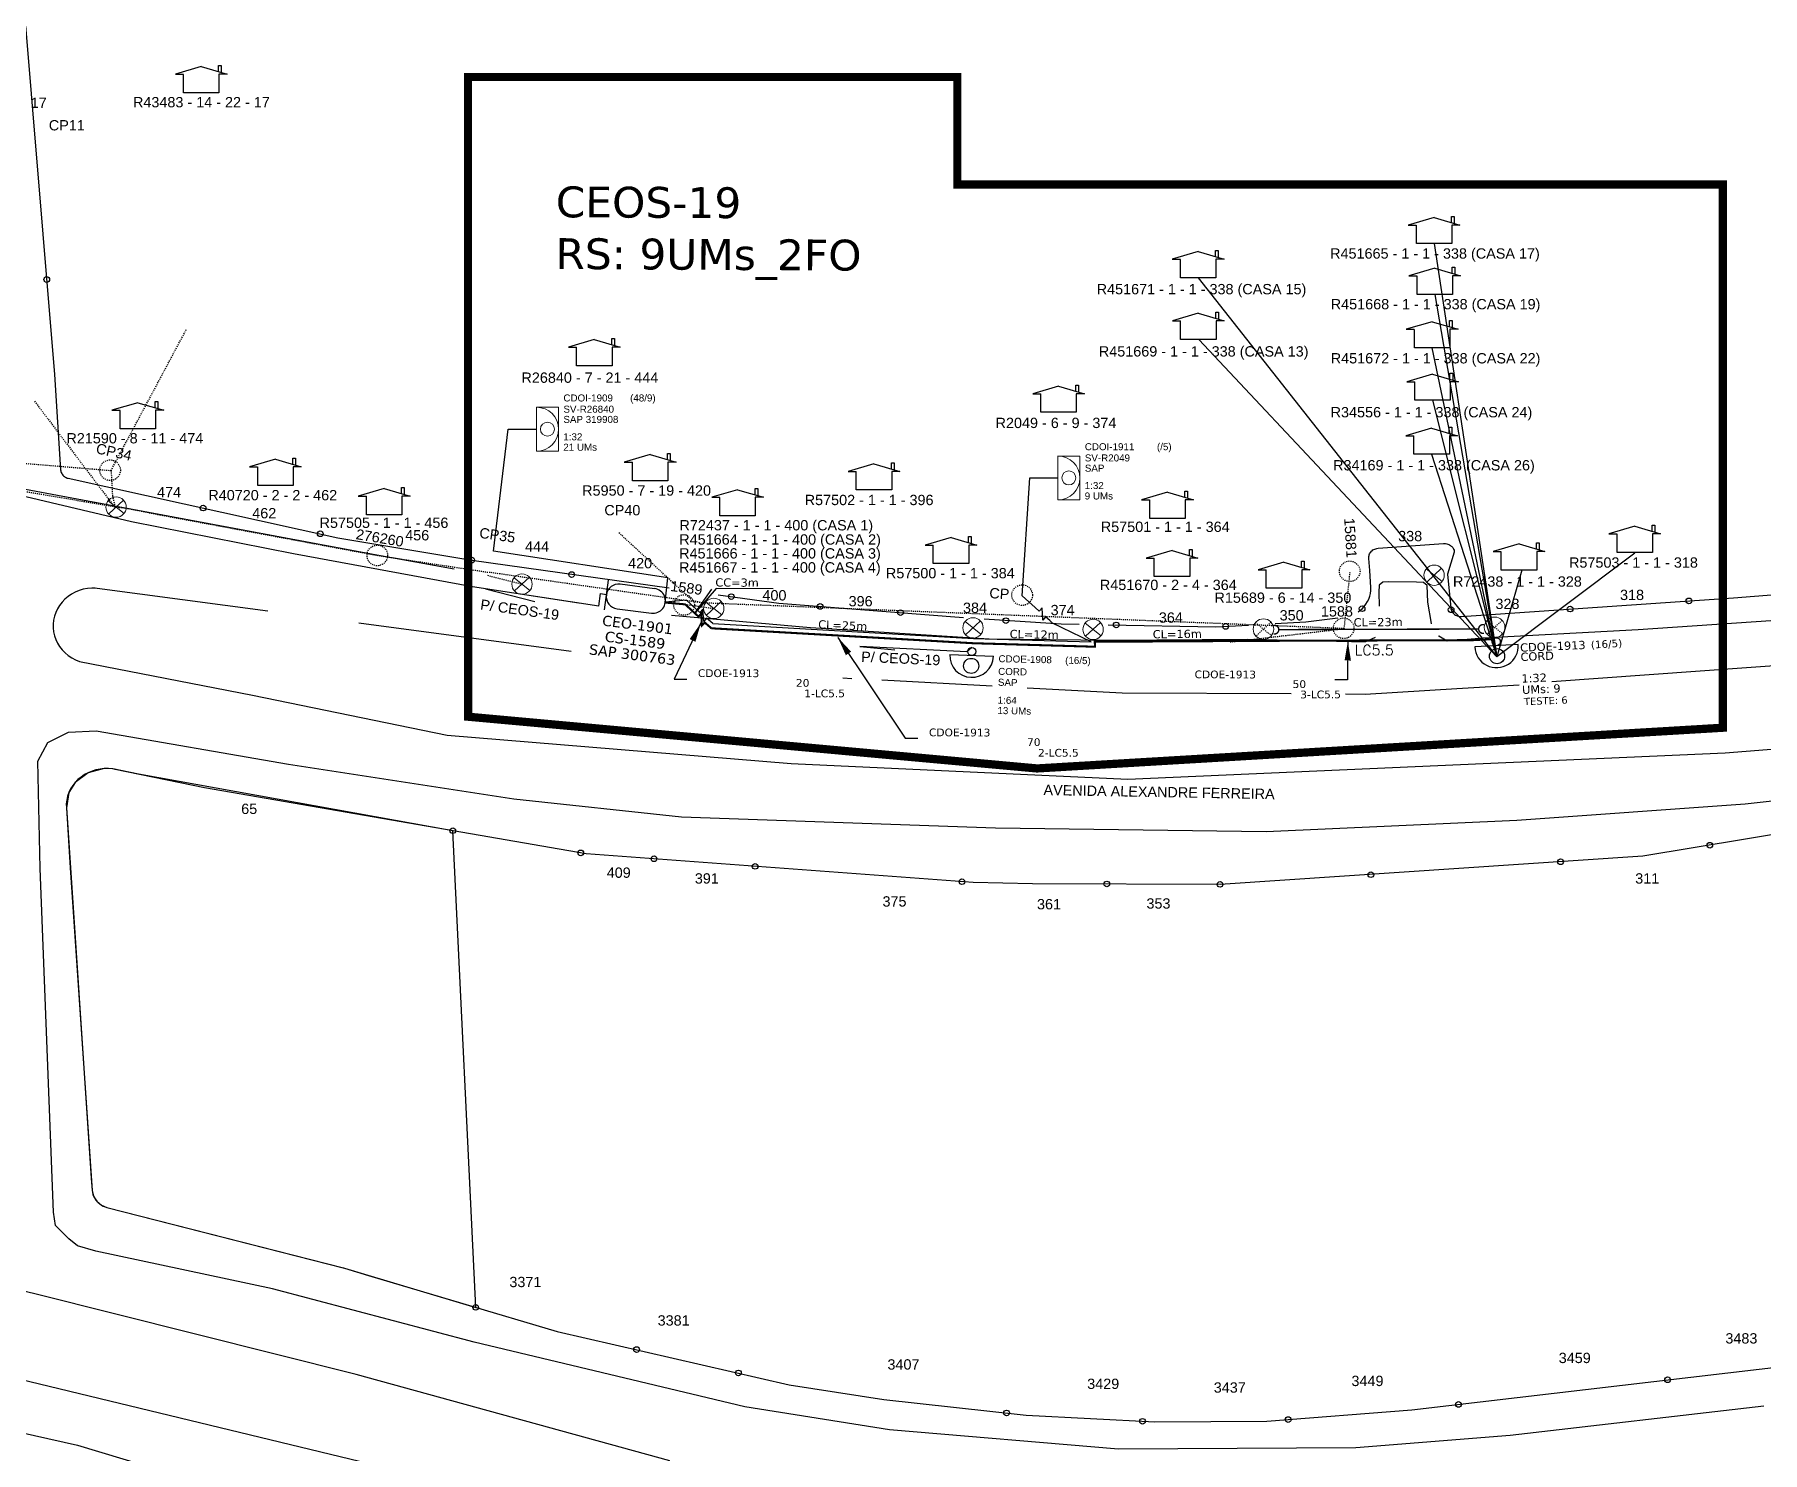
# Model space of a CAD drawing. Header units: metres. Extents: x -1339 to -841, y 9870 to 10292.
# Drawn here: x -1119.5 to -951.8, y 10016.4 to 10154 of the extents above; entities that cross this region are included whole.
import ezdxf
from ezdxf.enums import TextEntityAlignment as Align

# ---------------------------------------------------------------- set-up
doc = ezdxf.new("R2010")
doc.units = ezdxf.units.M
doc.header["$LTSCALE"] = 0.001
doc.header["$PDMODE"] = 33
doc.header["$PDSIZE"] = 0.5
for name, pattern in [('AE', [2.98e-05, 1.42e-05, -7.1e-06, 1.4e-06, -7.1e-06]), ('PHANTOM2', [1.25, 0.625, -0.125, 0.125, -0.125, 0.125, -0.125]), ('UG', [3e-05, 1.5e-05, -5e-06, 0, -5e-06, 0, -5e-06])]:
    doc.linetypes.add(name, pattern=pattern)
doc.layers.get('Defpoints').update_dxf_attribs({"color": 1})
for name, color, linetype in [('10.0 - Cartográfico', 252, 'Continuous'), ('10.0 - Cartográfico - Divisa', 252, 'Continuous'), ('10.1 - Número do Imóvel', 7, 'Continuous'), ('10.2 - Nome das Ruas', 252, 'Continuous'), ('10.3 - Caixas Subterrâneas', 5, 'Continuous'), ('10.7 - Imóveis (Survey)', 7, 'Continuous'), ('20.1 - CEO', 1, 'Continuous'), ('20.3 - CDOE - Cordoalha', 1, 'Continuous'), ('20.5-CEO', 1, 'Continuous'), ('20.8-Legenda', 1, 'Continuous'), ('30.2 - Cabo Aéreo - Poste', 1, 'FENCELINE1'), ('30.6 - Comprimento do cabo', 7, 'Continuous'), ('50.0 - Legenda - Célula GPON', 6, 'Continuous'), ('CAP a instalar', 1, 'Continuous'), ('INTERV', 5, 'Continuous'), ('label_cabos', 7, 'Continuous'), ('MUB_EDIFICACOES', 7, 'Continuous'), ('Subida Lateral', 5, 'Continuous'), ('surveys', 7, 'Continuous')]:
    doc.layers.add(name, color=color, linetype=linetype)
for name, color, linetype, lineweight in [('10.4 - Postes', 1, 'Continuous', 0), ('10.4-Postes', 1, 'Continuous', 0), ('20.0 - Legenda - Elementos Ópticos', 1, 'Continuous', 0), ("20.0-LEGENDA DOS CDO'S", 1, 'Continuous', 0), ('20.1-CDO_INTERIOR', 1, 'Continuous', 0), ('20.6-CORDOALHA_SUPORTE', 7, 'Continuous', 25), ('40.3 - Cordoalha - Suporte', 7, 'Continuous', 25)]:
    doc.layers.add(name, color=color, linetype=linetype, lineweight=lineweight)
for name, color, linetype, plot in [('10.4-Postes Sem Uso', 7, 'Continuous', False), ('10.5-Traçado Subterraneo', 40, 'Continuous', False), ('30.5 - Cabo Óptico - Drop Cliente', 140, 'Continuous', False), ('Surveys Sem Uso', 9, 'Continuous', False)]:
    doc.layers.add(name, color=color, linetype=linetype, plot=plot)
doc.styles.add('ARIAL', font='arial.ttf')
doc.styles.add('NORMOGRAFO', font='arial.ttf')
doc.styles.add('ROMANS', font='romans.shx')
doc.styles.add('siredit', font='verdana.ttf')
doc.linetypes.add('FENCELINE1', pattern='A,0.25,-0.1,[133,ltypeshp.shx,S=0.1,R=0,X=-0.1,Y=0],-0.1,1', length=1.45)
doc.dimstyles.new('CL', dxfattribs={"dimtxt": 0.8, "dimasz": 2, "dimexe": 0.18, "dimexo": 0.0625, "dimgap": 0.09, "dimtad": 0, "dimdec": 0, "dimrnd": 1, "dimzin": 0, "dimdsep": 46, "dimtxsty": 'siredit', "dimblk": 'NONE', "dimcen": 0, "dimse1": 1, "dimse2": 1, "dimsd1": 1, "dimsd2": 1, "dimclrt": 7, "dimadec": 0, "dimazin": 0, "dimtfac": 1, "dimtdec": 0, "dimtofl": 0, "dimtmove": 0, "dimatfit": 3, "dimfxl": 0, "dimtolj": 1, "dimtzin": 0, "dimarcsym": 0})
doc.dimstyles.new('ISO-25', dxfattribs={"dimtxt": 2.5, "dimasz": 2.5, "dimexe": 1.25, "dimexo": 0.625, "dimtad": 1, "dimtxsty": 'Standard', "dimcen": 2.5, "dimadec": 0, "dimazin": 0, "dimtfac": 1, "dimtmove": 0, "dimatfit": 3, "dimfxl": 0, "dimarcsym": 0})

# ---------------------------------------------------------------- blocks, each defined once
blk = doc.blocks.new('DV')
at = {"linetype": 'Continuous'}
blk.add_circle((0, 0), 0.00000275, dxfattribs=at)
blk = doc.blocks.new('PTPT')
at = {"layer": '10.4-Postes', "color": 1, "linetype": 'PHANTOM2'}
for points in [[(-0.0000079, 0.0000104), (0.0000075, -0.000002)], [(0.000007, 0.0000109), (-0.0000074, -0.0000025)]]:
    blk.add_lwpolyline(points, dxfattribs=at)
at = {"layer": '10.4-Postes', "color": 1}
blk.add_circle((-0.0000002, 0.0000042), 0.00000987, dxfattribs=at)
blk = doc.blocks.new('SURVEY_SURVEY')
for p, q in [((0, 0.0000254), (-0.0000251, 0.000018)), ((-0.0000251, 0.000018), (-0.0000173, 0.000018)), ((-0.0000172, 0), (-0.0000172, 0.0000179)), ((0, 0.0000254), (0.0000251, 0.000018)), ((0.0000169, 0.0000264), (0.0000195, 0.0000264)), ((0.0000169, 0.0000205), (0.0000169, 0.0000264)), ((0.0000251, 0.000018), (0.0000172, 0.000018)), ((0.0000172, 0.000018), (0.0000172, 0)), ((0.0000195, 0.0000264), (0.0000195, 0.0000198)), ((0.0000172, 0), (-0.0000172, 0))]:
    blk.add_line(p, q)
blk = doc.blocks.new('CDOI_CT_DRT')
at = {"layer": '20.1-CDO_INTERIOR', "color": 0, "lineweight": 18}
blk.add_lwpolyline([(2.13, -2.13), (2.13, 2.12), (0, 2.12), (0, -2.13)], close=True, dxfattribs=at)
blk.add_circle((1.06, 0), 0.68, dxfattribs=at)
blk.add_arc((0, 0), 2.13, 269.9724, 89.9724, dxfattribs=at)
at = {"layer": "20.0-LEGENDA DOS CDO'S", "color": 0, "style": 'ARIAL'}
for tag, p in [('CDO_N', (2.61, 2.69)), ('SURVEY', (2.61, 1.6)), ('SAP', (2.61, 0.61)), ('1:XX', (2.6, -1.08)), ('UMS', (2.6, -2.09))]:
    blk.add_attdef(tag, p, '', height=0.68, rotation=359.9724, dxfattribs=at)
blk.add_attdef('FIBRAS_UTILIZADAS', text='', height=0.68, rotation=359.9724, dxfattribs=at).set_placement((10.32, 2.69), align=Align.CENTER)
blk = doc.blocks.new('CDOE_CT_POST_DESENHO')
at = {"color": 0}
blk.add_line((2.14, 0.39), (-2.11, 0.39), dxfattribs=at)
for centre, radius in [((0.01, 1.4), 0.733), ((0.01, 0), 0.393)]:
    blk.add_circle(centre, radius, dxfattribs=at)
blk.add_arc((0.01, 0.39), 2.12, 0, 180, dxfattribs=at)
blk = doc.blocks.new('CDOE_CT_POSTE')
at = {"layer": "20.0-LEGENDA DOS CDO'S", "color": 0, "style": 'ARIAL'}
for tag, p in [('CDO_N', (0.12, 5.25)), ('CORDOALHA', (0.12, 4.02)), ('SAP', (0.12, 2.96)), ('1:XX', (0.14, 1.23)), ('UMS', (0.14, 0.22))]:
    blk.add_attdef(tag, p, '', height=0.68, rotation=0.118, dxfattribs=at)
blk.add_attdef('FIBRAS_UTILIZADAS', text='', height=0.68, rotation=0.118, dxfattribs=at).set_placement((7.83, 5.26), align=Align.CENTER)
blk = doc.blocks.new('A$C30E733EA')
at = {"layer": '20.8-Legenda', "color": 7, "style": 'siredit'}
for tag, p in [('CEOS-X', (8.45, 12.42)), ('RS:', (8.52, 7.4)), ('RP:', (8.52, 2.45))]:
    blk.add_attdef(tag, text='', height=2.99, rotation=359.69, dxfattribs=at).set_placement(p, align=Align.MIDDLE_CENTER)
blk = doc.blocks.new('*D66')
at = {"layer": 'Defpoints', "color": 0}
for p in [(-1053.65, 10097.83), (-1028.47, 10096.11), (-1028.44, 10096.67)]:
    blk.add_point(p, dxfattribs=at)
at = {"layer": '30.6 - Comprimento do cabo', "color": 7, "insert": (-1041.07, 10096.69), "char_height": 0.8, "attachment_point": 5, "rotation": 357.3767, "style": 'siredit'}
blk.add_mtext('\\A1;CL=25m', dxfattribs=at)
blk = doc.blocks.new('_None')
blk = doc.blocks.new('*D67')
at = {"layer": 'Defpoints', "color": 0}
for p in [(-1028.36, 10096.4), (-1016.6, 10095.71), (-1016.59, 10096.19)]:
    blk.add_point(p, dxfattribs=at)
at = {"layer": '30.6 - Comprimento do cabo', "color": 7, "insert": (-1022.49, 10095.81), "char_height": 0.8, "attachment_point": 5, "rotation": 358.9523, "style": 'siredit'}
blk.add_mtext('\\A1;CL=12m', dxfattribs=at)
blk = doc.blocks.new('*D68')
at = {"layer": 'Defpoints', "color": 0}
for p in [(-1016.79, 10096.16), (-1000.43, 10096.35), (-1000.43, 10095.94)]:
    blk.add_point(p, dxfattribs=at)
at = {"layer": '30.6 - Comprimento do cabo', "color": 7, "insert": (-1008.61, 10095.85), "char_height": 0.8, "attachment_point": 5, "rotation": 0.6443, "style": 'siredit'}
blk.add_mtext('\\A1;CL=16m', dxfattribs=at)
blk = doc.blocks.new('*D69')
at = {"layer": 'Defpoints', "color": 0}
for p in [(-1000.49, 10097.43), (-977.77, 10097.67), (-977.76, 10097.12)]:
    blk.add_point(p, dxfattribs=at)
at = {"layer": '30.6 - Comprimento do cabo', "color": 7, "insert": (-989.12, 10097), "char_height": 0.8, "attachment_point": 5, "rotation": 0.5985, "style": 'siredit'}
blk.add_mtext('\\A1;CL=23m', dxfattribs=at)
blk = doc.blocks.new('MHMX')
at = {"layer": '10.3 - Caixas Subterrâneas', "linetype": 'PHANTOM2'}
blk.add_circle((0, 0), 1, dxfattribs=at)
blk = doc.blocks.new('POLE_POLE')
at = {"layer": '10.4 - Postes', "linetype": 'PHANTOM2', "ltscale": 0.8}
for points in [[(-0.78, 0.63), (0.78, -0.63)], [(0.73, 0.68), (-0.73, -0.68)]]:
    blk.add_lwpolyline(points, dxfattribs=at)
at = {"layer": '10.4 - Postes'}
blk.add_circle((0, 0), 1, dxfattribs=at)
blk = doc.blocks.new('*D72')
at = {"layer": 'Defpoints', "color": 0}
for p in [(-1053.66, 10103.82), (-1050.87, 10103.8), (-1050.89, 10100.84)]:
    blk.add_point(p, dxfattribs=at)
at = {"layer": '30.6 - Comprimento do cabo', "color": 7, "insert": (-1051.32, 10100.84), "char_height": 0.8, "attachment_point": 5, "rotation": 359.5624, "style": 'siredit'}
blk.add_mtext('\\A1;CC=3m', dxfattribs=at)
blk = doc.blocks.new('*U79')
at = {"color": 0}
blk.add_line((-2.12, 0.39), (2.12, 0.39), dxfattribs=at)
for centre, radius in [((0, 1.4), 0.733), ((0, 0), 0.393)]:
    blk.add_circle(centre, radius, dxfattribs=at)
blk.add_arc((0, 0.39), 2.12, 0, 180, dxfattribs=at)
at = {"layer": "20.0-LEGENDA DOS CDO'S", "style": 'ARIAL'}
for tag, p in [('UMs', (-2.24, 5.2)), ('RACIO_SPLITAGEM', (-2.24, 4.1)), ('LOCAL', (-2.26, 1.99)), ('FID', (-2.27, 1.1))]:
    blk.add_attdef(tag, p, '', height=0.8, rotation=179.3758, dxfattribs=at)
at = {"layer": "20.0-LEGENDA DOS CDO'S", "style": 'ARIAL', "flags": 2}
blk.add_attdef('SAP', (-2.25, 3.01), '', height=0.8, rotation=179.3758, dxfattribs=at)
blk = doc.blocks.new('*U81')
at = {"color": 0, "lineweight": 0, "style": 'ARIAL'}
blk.add_attdef('TESTE', (-0.022, -0.007), '', height=0.4, rotation=359.99592, dxfattribs=at)
blk = doc.blocks.new('*U94')
at = {"layer": '20.6-CORDOALHA_SUPORTE', "const_width": 0.139}
for points in [[(1.43, -0.42, 1.175511), (1.44, 0.42)], [(21.84, 0.46, 1.231752), (21.84, -0.38)]]:
    blk.add_lwpolyline(points, format="xyb", dxfattribs=at)
blk.add_lwpolyline([(1.97, 0), (21.32, 0.04)], dxfattribs=at)
at = {"color": 0, "lineweight": 0, "style": 'ROMANS'}
blk.add_attdef('FID', (17.08, -2.26), '', height=1, dxfattribs=at)
blk = doc.blocks.new('*U104')
at = {"layer": '20.5-CEO', "color": 0}
for p, q in [((1.8, 1.24), (-1.56, 1.24)), ((-1.56, -1.15), (1.8, -1.15))]:
    blk.add_line(p, q, dxfattribs=at)
blk.add_lwpolyline([(-2.75, -1.4), (-2.75, 1.49)], dxfattribs=at)
for centre, start, end in [((-1.56, 0.05), 90, 270), ((1.8, 0.05), 270, 90)]:
    blk.add_arc(centre, 1.2, start, end, dxfattribs=at)
at = {"layer": '20.5-CEO', "color": 7, "style": 'siredit'}
for tag, height, p in [('FID', 1, (0.12, 5.61)), ('LOCAL', 1.01, (0.12, 4.23)), ('SAP', 1.01, (0.12, 2.97))]:
    blk.add_attdef(tag, text='', height=height, dxfattribs=at).set_placement(p, align=Align.TOP_CENTER)
blk = doc.blocks.new('*U86')
at = {"style": 'siredit', "flags": 2}
for tag, p in [('T.CABO', (0.07, -0.34)), ('FO', (5.02, -0.38)), ('CL=', (9.1, -0.39)), ('INSTALAÇÃO', (9.15, 0.76)), ('UNIDADES', (15.49, -0.55))]:
    blk.add_attdef(tag, p, '', height=1, dxfattribs=at)
at = {"style": 'siredit'}
blk.add_attdef('FID', (12.91, -1.87), '', height=1, dxfattribs=at)
at = {"layer": 'label_cabos', "color": 0, "style": 'siredit'}
blk.add_attdef('DESTINO_CABO', text='', height=1, rotation=359.69, dxfattribs=at).set_placement((3.13, 1.26), align=Align.MIDDLE_CENTER)
at = {"layer": 'label_cabos', "color": 0, "style": 'siredit', "flags": 2}
for tag, p in [('CABO', (4.3, 0.1)), ('/', (7.82, -0.03))]:
    blk.add_attdef(tag, text='', height=1, rotation=359.69, dxfattribs=at).set_placement(p, align=Align.MIDDLE_CENTER)
at = {"layer": 'label_cabos', "color": 0, "style": 'siredit'}
blk.add_attdef('QTDE', (11.83, -0.5), '', height=1, rotation=359.69, dxfattribs=at)
blk.add_leader([(-0.43, 7.78), (-3.93, 0.52), (-2.28, 0.52)], dimstyle='ISO-25', override={"dimgap": 0.625, "dimtad": 0})
blk = doc.blocks.new('*U90')
at = {"style": 'siredit', "flags": 2}
for tag, p in [('T.CABO', (-0.69, -0.36)), ('FO', (5.05, -0.41)), ('CL=', (9, -0.42)), ('INSTALAÇÃO', (9, 0.78)), ('UNIDADES', (15.65, -0.56))]:
    blk.add_attdef(tag, p, '', height=1, dxfattribs=at)
at = {"style": 'siredit'}
blk.add_attdef('FID', (13.26, -1.9), '', height=1, dxfattribs=at)
at = {"layer": 'label_cabos', "color": 0, "style": 'siredit'}
blk.add_attdef('DESTINO_CABO', text='', height=1, rotation=359.69, dxfattribs=at).set_placement((3.13, 1.26), align=Align.MIDDLE_CENTER)
at = {"layer": 'label_cabos', "color": 0, "style": 'siredit', "flags": 2}
for tag, p in [('CABO', (4.37, 0.1)), ('/', (7.71, -0.05))]:
    blk.add_attdef(tag, text='', height=1, rotation=359.69, dxfattribs=at).set_placement(p, align=Align.MIDDLE_CENTER)
at = {"layer": 'label_cabos', "color": 0, "style": 'siredit'}
blk.add_attdef('QTDE', (11.83, -0.5), '', height=1, rotation=359.69, dxfattribs=at)
blk.add_leader([(-12.61, 13.6), (-3.93, 0.52), (-2.28, 0.52)], dimstyle='ISO-25', override={"dimgap": 0.625, "dimtad": 0})
blk = doc.blocks.new('*U98')
at = {"style": 'siredit', "flags": 2}
for tag, p in [('T.CABO', (-0.01, -0.32)), ('FO', (5.15, -0.36)), ('CL=', (9.02, -0.37)), ('INSTALAÇÃO', (9.62, 0.81)), ('UNIDADES', (15.41, -0.55))]:
    blk.add_attdef(tag, p, '', height=1, dxfattribs=at)
at = {"style": 'siredit'}
blk.add_attdef('FID', (12.82, -1.85), '', height=1, dxfattribs=at)
at = {"layer": 'label_cabos', "color": 0, "style": 'siredit'}
blk.add_attdef('DESTINO_CABO', text='', height=1, rotation=359.69, dxfattribs=at).set_placement((3.13, 1.26), align=Align.MIDDLE_CENTER)
at = {"layer": 'label_cabos', "color": 0, "style": 'siredit', "flags": 2}
for tag, p in [('CABO', (4.3, 0.1)), ('/', (7.73, -0.01))]:
    blk.add_attdef(tag, text='', height=1, rotation=359.69, dxfattribs=at).set_placement(p, align=Align.MIDDLE_CENTER)
at = {"layer": 'label_cabos', "color": 0, "style": 'siredit'}
blk.add_attdef('QTDE', (11.83, -0.5), '', height=1, rotation=359.69, dxfattribs=at)
blk.add_leader([(19, 5.53), (18.96, 0.52), (17.31, 0.52)], dimstyle='ISO-25', override={"dimgap": 0.625, "dimtad": 0})

msp = doc.modelspace()

# ---------------------------------------------------------------- linework, layer by layer
at = {"color": 241, "const_width": 0.8}
msp.add_lwpolyline([(-1077.43, 10149.9), (-1077.42, 10087.83), (-1022.21, 10082.81), (-955.68, 10086.76), (-955.68, 10139.48), (-1029.95, 10139.48), (-1029.95, 10149.9), (-1077.43, 10149.9), (-1077.43, 10149.9)], dxfattribs=at)
at = {"layer": '10.0 - Cartográfico'}
for points in [[(-1124.34, 10202.37), (-1117.53, 10121.05), (-1116.95, 10111.79), (-1116.94, 10111.7), (-1116.92, 10111.61), (-1116.89, 10111.52), (-1116.85, 10111.43), (-1116.8, 10111.35), (-1116.74, 10111.27), (-1116.67, 10111.2), (-1116.59, 10111.13), (-1116.51, 10111.08), (-1116.42, 10111.03), (-1116.32, 10110.99), (-1116.23, 10110.97), (-1090.06, 10105.2), (-1077.07, 10103.03), (-1057.91, 10100.34)], [(-908.05, 10126.47), (-908.51, 10125.95), (-909.23, 10125.63), (-916.36, 10124.69), (-926.87, 10123.46), (-927.47, 10122.98), (-927.74, 10122.2), (-927.64, 10120.83), (-925.67, 10099.89), (-925.92, 10099.41), (-926.57, 10099.04), (-927.78, 10099.02), (-938.15, 10098.01), (-963.89, 10096.27), (-978.92, 10095.44), (-982.44, 10095.16), (-983.22, 10095.64), (-983.24, 10095.68)], [(-1066.67, 10098.86), (-1076.99, 10100.43), (-1094.37, 10103.62), (-1110.08, 10106.75), (-1120.88, 10109.29)], [(-989.94, 10102.02), (-990.02, 10103.18), (-990.03, 10103.27), (-990.02, 10103.37), (-990, 10103.46), (-989.98, 10103.55), (-989.95, 10103.64), (-989.9, 10103.72), (-989.84, 10103.8), (-989.77, 10103.88), (-989.71, 10103.94), (-989.63, 10104.01), (-989.54, 10104.05), (-989.45, 10104.1), (-989.36, 10104.13), (-989.26, 10104.15), (-989.12, 10104.17), (-982.77, 10104.63), (-982.67, 10104.63), (-982.57, 10104.63), (-982.47, 10104.61), (-982.37, 10104.58), (-982.27, 10104.55), (-982.19, 10104.5), (-982.11, 10104.45), (-982.03, 10104.39), (-981.96, 10104.33), (-981.89, 10104.25), (-981.84, 10104.17), (-981.8, 10104.08), (-981.76, 10103.99), (-981.74, 10103.9), (-981.73, 10103.8), (-982.39, 10101.67), (-982.07, 10098.38), (-982.06, 10098.3), (-982.04, 10098.21), (-982.01, 10098.12), (-981.96, 10098.04), (-981.91, 10097.96), (-981.85, 10097.88), (-981.78, 10097.82), (-981.7, 10097.76), (-981.61, 10097.69), (-981.53, 10097.65), (-981.44, 10097.62), (-981.34, 10097.59), (-981.24, 10097.57), (-981.13, 10097.56), (-981.04, 10097.57), (-954.65, 10099.36), (-928.11, 10101.46)], [(-991.05, 10098.02), (-990.9, 10098.12), (-990.68, 10098.31), (-990.47, 10098.52), (-990.3, 10098.75), (-990.14, 10099), (-990.02, 10099.25), (-989.93, 10099.52), (-989.86, 10099.8), (-989.84, 10100.08), (-989.84, 10100.37), (-989.94, 10102.02)], [(-983.94, 10096.85), (-983.96, 10096.88), (-984.29, 10098.96), (-984.38, 10100.55), (-984.71, 10100.85), (-985.39, 10100.89), (-988.13, 10100.92), (-988.66, 10100.89), (-989.03, 10100.59), (-989.04, 10099.9), (-989.03, 10098.56)], [(-1096.86, 10098.08), (-1113.4, 10100.28), (-1113.59, 10100.29), (-1113.93, 10100.31), (-1114.35, 10100.27), (-1114.76, 10100.19), (-1115.15, 10100.07), (-1115.53, 10099.91), (-1115.89, 10099.72), (-1116.22, 10099.49), (-1116.53, 10099.23), (-1116.81, 10098.95), (-1117.06, 10098.63), (-1117.26, 10098.3), (-1117.43, 10097.95), (-1117.56, 10097.59), (-1117.64, 10097.21), (-1117.69, 10096.82), (-1117.68, 10096.44), (-1117.64, 10096.05), (-1117.56, 10095.68), (-1117.43, 10095.31), (-1117.25, 10094.96), (-1117.05, 10094.63), (-1116.8, 10094.32), (-1116.52, 10094.03), (-1116.22, 10093.77), (-1115.88, 10093.54), (-1115.52, 10093.36), (-1115.13, 10093.2), (-1098.33, 10089.93), (-1079.46, 10086.04), (-1046.06, 10083.29), (-1013.42, 10081.78), (-955.44, 10084.34)], [(-1047.82, 10100.25), (-1053.34, 10100.27), (-1055.39, 10097.92), (-1053.78, 10100.19)], [(-1053.14, 10099.67), (-1047.26, 10098.84), (-1029.35, 10097.46)], [(-989.41, 10095.51), (-990.35, 10095.1), (-991.7, 10095.08), (-1001.79, 10095.33), (-1014.98, 10095.21), (-1026.85, 10095.34), (-1044.21, 10096.44), (-1057.67, 10097.64)], [(-1027.36, 10097.32), (-1019.88, 10096.84), (-1018.12, 10096.8)], [(-999.12, 10096.86), (-996.13, 10097.03), (-993.04, 10097.44)], [(-1067.41, 10094.17), (-1088.02, 10096.91)], [(-1015.31, 10096.75), (-1004.88, 10096.54), (-1001.71, 10096.72)], [(-948.44, 10092.94), (-972.28, 10091.22)], [(-1040.18, 10091.51), (-1041.06, 10091.56)], [(-1026.58, 10090.79), (-1037.29, 10091.36)], [(-997.57, 10090.04), (-1013.96, 10090.11), (-1023.17, 10090.6)], [(-975.44, 10090.89), (-981.49, 10090.55), (-990.37, 10090)], [(-990.37, 10090), (-992.3, 10090.01)], [(-955.44, 10084.34), (-948.52, 10084.87), (-908.4, 10090.19)], [(-951.71, 10020.92), (-976.3, 10018.1), (-991.28, 10016.9), (-1014.31, 10016.77), (-1036.54, 10018.64), (-1050.58, 10020.85), (-1076.84, 10027.13), (-1096.38, 10032.33), (-1113.55, 10035.97), (-1115.32, 10036.49), (-1116.17, 10037.17), (-1117.44, 10038.47), (-1117.65, 10039.74), (-1118.95, 10073.09), (-1119.15, 10083.51), (-1118.19, 10085.34), (-1116.18, 10086.33), (-1113.49, 10086.47), (-1094.85, 10083.24), (-1072.99, 10079.85), (-1056.72, 10078.1), (-1026.25, 10077.05), (-999.97, 10076.68), (-975.67, 10077.8), (-953.51, 10079.38), (-941.29, 10080.73)], [(-923.58, 10080.9), (-963.43, 10074.29), (-1004.46, 10071.56), (-1022.65, 10071.63), (-1028.41, 10071.74), (-1065.95, 10074.53), (-1102.98, 10080.94), (-1111.65, 10082.72), (-1111.9, 10082.76), (-1112.31, 10082.8), (-1112.72, 10082.79), (-1113.12, 10082.75), (-1113.52, 10082.68), (-1113.9, 10082.56), (-1114.28, 10082.4), (-1114.63, 10082.21), (-1114.96, 10081.98), (-1115.27, 10081.74), (-1115.54, 10081.45), (-1115.78, 10081.14), (-1115.98, 10080.82), (-1116.15, 10080.47), (-1116.27, 10080.11), (-1116.35, 10079.74), (-1116.4, 10079.37), (-1116.39, 10078.99)], [(-1116.39, 10078.99), (-1116.04, 10073.17), (-1113.89, 10041.86), (-1113.87, 10041.67), (-1113.82, 10041.48), (-1113.76, 10041.31), (-1113.68, 10041.13), (-1113.57, 10040.96), (-1113.45, 10040.81), (-1113.31, 10040.68), (-1113.16, 10040.55), (-1113, 10040.44), (-1112.82, 10040.35), (-1112.63, 10040.27), (-1112.47, 10040.22), (-1089.5, 10034.34), (-1089.4, 10034.31), (-1087.08, 10033.6), (-1068.77, 10028.19), (-1046.25, 10023.01), (-1037.07, 10021.59), (-1023.27, 10020.06), (-1010.79, 10019.4), (-999.91, 10019.47), (-985.84, 10020.57), (-948.57, 10024.95)], [(-1057.84, 10015.61), (-1088.29, 10023.99), (-1119.46, 10031.83), (-1150.18, 10039.15)], [(-1333.54, 9994.44), (-1313.55, 10003.07), (-1281.39, 10016.24), (-1272.33, 10019.65), (-1253.48, 10025.2), (-1234.1, 10028.89), (-1214.52, 10030.69), (-1214.41, 10030.7), (-1156.83, 10026.07), (-1147.72, 10024.41), (-1115.31, 10017.16), (-1108.57, 10015.1), (-1047.95, 10000.13), (-1036.44, 9998.27), (-1013.21, 9996.24), (-989.9, 9996.47), (-966.73, 9998.95), (-949.74, 10001.59), (-916.54, 10005.71), (-883.34, 10009.84), (-850.14, 10013.96), (-841.42, 10014.97)], [(-1146.34, 10029.68), (-1083.02, 10014.4)]]:
    msp.add_lwpolyline(points, dxfattribs=at)
at = {"layer": '10.5-Traçado Subterraneo', "linetype": 'UG'}
for points in [[(-1112.06, 10111.72), (-1104.73, 10125.45)], [(-1140.45, 10114.08), (-1139.73, 10113.5), (-1137.32, 10112.85), (-1134.07, 10112.12), (-1127.53, 10110.95), (-1120.83, 10109.76), (-1111.26, 10108.14), (-1110.33, 10108.02), (-1107.54, 10107.46), (-1086.27, 10103.49), (-1086.27, 10103.49), (-1086.27, 10103.49)], [(-1140.45, 10114.08), (-1112.06, 10111.72)], [(-1112.06, 10111.72), (-1112.06, 10111.72), (-1111.92, 10109.26)], [(-1111.92, 10109.26), (-1111.65, 10108.09)], [(-1054.69, 10098.87), (-1055.65, 10099.1), (-1062.8, 10105.69)], [(-1086.27, 10103.49), (-1075.47, 10101.85)], [(-1075.52, 10101.55), (-1072.19, 10100.7), (-1072.19, 10100.7)], [(-1054.69, 10098.87), (-1075.47, 10101.85)], [(-992.41, 10096.38), (-991.84, 10101.88)], [(-1056.35, 10098.73), (-1056.35, 10098.73)], [(-1056.35, 10098.73), (-1053.58, 10098.33), (-1053.58, 10098.33), (-1053.58, 10098.33), (-1053.58, 10098.33), (-1053.58, 10098.33)], [(-992.41, 10096.38), (-1054.69, 10098.87)], [(-1003.49, 10095.08), (-992.41, 10096.38)], [(-992.41, 10096.38), (-992.41, 10096.38), (-992.41, 10096.38), (-992.41, 10096.38), (-992.41, 10096.38), (-992.41, 10096.38)], [(-992.41, 10096.38), (-992.41, 10096.38)]]:
    msp.add_lwpolyline(points, dxfattribs=at)
at = {"layer": '10.5-Traçado Subterraneo', "linetype": 'AE'}
for points in [[(-1119.48, 10118.44), (-1111.65, 10108.09)], [(-1111.65, 10108.09), (-1111.65, 10108.09)]]:
    msp.add_lwpolyline(points, dxfattribs=at)
at = {"layer": '30.2 - Cabo Aéreo - Poste', "linetype": 'FENCELINE1', "ltscale": 3000, "const_width": 0.2}
msp.add_lwpolyline([(-1055.46, 10097.91), (-1056.35, 10098.73), (-1058.3, 10098.91)], dxfattribs=at)
at = {"layer": '30.2 - Cabo Aéreo - Poste', "linetype": 'FENCELINE1', "ltscale": 2.5, "const_width": 0.2}
msp.add_lwpolyline([(-1053.81, 10096.41), (-1053.81, 10096.41), (-1028.4, 10094.96), (-1016.6, 10094.62), (-1016.6, 10094.62), (-1016.61, 10095.1), (-1000.34, 10095.19), (-979.85, 10095.26), (-978.16, 10095.35), (-977.86, 10095.56)], dxfattribs=at)
at = {"layer": '30.2 - Cabo Aéreo - Poste', "color": 0, "linetype": 'FENCELINE1', "ltscale": 2.5}
msp.add_lwpolyline([(-1053.67, 10096.87), (-1053.67, 10096.87), (-1028.37, 10095.41), (-1016.95, 10095.08), (-1020.71, 10096.91), (-1020.99, 10097.16)], dxfattribs=at)
at = {"layer": '30.5 - Cabo Óptico - Drop Cliente'}
for points in [[(-983.69, 10133.74), (-977.61, 10093.63)], [(-1006.58, 10130.42), (-977.61, 10093.63)], [(-983.63, 10128.81), (-977.61, 10093.63)], [(-1006.53, 10124.44), (-977.61, 10093.63)], [(-977.61, 10093.63), (-983.88, 10123.62)], [(-983.84, 10118.54), (-977.61, 10093.63)], [(-983.93, 10113.29), (-977.61, 10093.63)], [(-964.22, 10103.7), (-977.61, 10093.63)], [(-1008.88, 10101.42), (-1008.88, 10101.42)], [(-1008.88, 10101.42), (-1008.88, 10101.42)], [(-975.17, 10102.05), (-977.61, 10093.63)]]:
    msp.add_lwpolyline(points, dxfattribs=at)
at = {"layer": 'CAP a instalar', "color": 0, "linetype": 'FENCELINE1', "ltscale": 3000}
msp.add_lwpolyline([(-1028.53, 10094.55), (-1029.03, 10094.13), (-1039.42, 10094.63), (-1036, 10094.31)], dxfattribs=at)
at = {"layer": 'INTERV', "color": 0, "ltscale": 25}
for points in [[(-1078.77, 10102.14), (-1086.26, 10103.49), (-1131.64, 10111.99), (-1138.54, 10113.87), (-1141.81, 10114.23)], [(-1058.3, 10098.91), (-1058.04, 10101.3), (-1058.04, 10101.3), (-1074.94, 10103.89), (-1073.52, 10115.73), (-1070.78, 10115.73)], [(-1023.66, 10099.56), (-1022.92, 10111), (-1020.18, 10111)], [(-1064.74, 10098.55), (-1075.73, 10100.24), (-1075.73, 10100.24), (-1070.93, 10099), (-1070.93, 10099)], [(-1064.74, 10098.55), (-1064.58, 10099.78), (-1063.99, 10099.7)], [(-1055.31, 10098.29), (-1056.24, 10099.15), (-1058.29, 10098.96)], [(-1022.39, 10098.42), (-1023.66, 10099.56)], [(-1053.67, 10096.87), (-1054.29, 10097.39), (-1054.56, 10097.08), (-1054.64, 10098.25), (-1054.92, 10097.94), (-1055.31, 10098.29)]]:
    msp.add_lwpolyline(points, dxfattribs=at)
at = {"layer": 'MUB_EDIFICACOES', "color": 222, "linetype": 'Continuous'}
msp.add_lwpolyline([(-1078.9, 10076.77), (-1109.4, 10082.25), (-1111.9, 10082.76), (-1112.72, 10082.79), (-1114.28, 10082.4), (-1115.54, 10081.45), (-1116.15, 10080.47), (-1116.39, 10078.99), (-1113.98, 10043.06), (-1113.89, 10041.86), (-1113.76, 10041.31), (-1113.68, 10041.13), (-1113.45, 10040.81), (-1113, 10040.44), (-1112.47, 10040.22), (-1089.4, 10034.31), (-1076.68, 10030.52), (-1078.9, 10076.77)], dxfattribs=at)
at = {"layer": 'Subida Lateral', "color": 5, "const_width": 0.2}
msp.add_lwpolyline([(-1053.81, 10096.41), (-1054.46, 10096.97), (-1054.74, 10096.68), (-1054.79, 10097.85), (-1055.07, 10097.55), (-1055.46, 10097.91)], dxfattribs=at)
at = {"layer": 'Subida Lateral', "color": 0}
msp.add_lwpolyline([(-1020.99, 10097.16), (-1021.38, 10097.51), (-1021.65, 10097.21), (-1021.73, 10098.38), (-1022, 10098.07), (-1022.39, 10098.42)], dxfattribs=at)

# ---------------------------------------------------------------- block references
at = {"layer": '10.0 - Cartográfico - Divisa', "color": 255, "xscale": 100000, "yscale": 100000, "zscale": 100000}
for p in [(-1118.3, 10130.25), (-1103.13, 10108.08), (-1091.76, 10105.58), (-1077.07, 10103.03), (-1067.37, 10101.62), (-1051.88, 10099.48), (-958.97, 10099.07), (-1043.26, 10098.53), (-1035.46, 10097.93), (-1025.24, 10097.15), (-990.68, 10098.31), (-982.04, 10098.21), (-970.5, 10098.28), (-1014.53, 10096.73), (-1003.92, 10096.59), (-1078.9, 10076.77), (-956.94, 10075.36), (-1066.49, 10074.62), (-1059.38, 10074.04), (-971.42, 10073.75), (-1049.57, 10073.31), (-989.83, 10072.5), (-1029.5, 10071.82), (-1015.45, 10071.6), (-1004.46, 10071.56), (-1076.68, 10030.52), (-1061.07, 10026.42), (-1051.19, 10024.15), (-961.04, 10023.49), (-1025.17, 10020.27), (-981.32, 10021.1), (-1011.98, 10019.46), (-997.85, 10019.63)]:
    msp.add_blockref('DV', p, dxfattribs=at)
at = {"layer": '10.3 - Caixas Subterrâneas'}
for p in [(-1112.15, 10111.75), (-1086.23, 10103.48), (-991.88, 10101.94), (-1056.46, 10098.67), (-1023.66, 10099.63), (-992.47, 10096.41)]:
    msp.add_blockref('MHMX', p, dxfattribs=at)
at = {"layer": '10.4 - Postes', "color": 1, "xscale": 100000, "yscale": 100000, "zscale": 100000}
for p in [(-1111.55, 10107.75), (-983.67, 10101.14), (-1053.56, 10097.92), (-1028.41, 10096.03), (-1016.76, 10095.88)]:
    msp.add_blockref('PTPT', p, dxfattribs=at)
at = {"layer": '10.4 - Postes'}
for p in [(-1000.25, 10096.33), (-977.82, 10096.5)]:
    msp.add_blockref('POLE_POLE', p, dxfattribs=at)
at = {"layer": '10.4-Postes Sem Uso', "color": 1, "xscale": 100000, "yscale": 100000, "zscale": 100000}
msp.add_blockref('PTPT', (-1072.17, 10100.28), dxfattribs=at)
at = {"layer": '20.0 - Legenda - Elementos Ópticos'}
ref = msp.add_blockref('*U81', (-974.92, 10088.97), dxfattribs=dict(at, xscale=1.750499999999996, yscale=1.750499999999996, zscale=1.750499999999996, rotation=2.144499412852801))
ref.add_attrib('TESTE', 'TESTE: 6', (-974.96, 10088.95), dxfattribs={"layer": '0', "color": 0, "lineweight": 0, "height": 0.7, "rotation": 2.1404, "style": 'siredit'})
at = {"layer": '20.1 - CEO', "color": 5}
ref = msp.add_blockref('*U104', (-1061.27, 10099.25), dxfattribs=dict(at, rotation=352.6635310586825))
ref.add_attrib('FID', 'CEO-1901', dxfattribs={"layer": '20.5-CEO', "color": 7, "height": 1, "rotation": 352.6635, "style": 'siredit'}).set_placement((-1060.91, 10097.24), align=Align.TOP_CENTER)
ref.add_attrib('LOCAL', 'CS-1589', dxfattribs={"layer": '20.5-CEO', "color": 7, "height": 1.014, "rotation": 352.6635, "style": 'siredit'}).set_placement((-1061.15, 10095.76), align=Align.TOP_CENTER)
ref.add_attrib('SAP', 'SAP 300763', dxfattribs={"layer": '20.5-CEO', "color": 7, "height": 1.014, "rotation": 352.6635, "style": 'siredit'}).set_placement((-1061.43, 10094.36), align=Align.TOP_CENTER)
at = {"layer": '20.1-CDO_INTERIOR', "color": 0}
for p, values in [((-1070.78, 10115.73), {'CDO_N': 'CDOI-1909', 'FIBRAS_UTILIZADAS': '(48/9)', 'SURVEY': 'SV-R26840', 'SAP': 'SAP 319908', '1:XX': '1:32', 'UMS': '21 UMs'}), ((-1020.19, 10111), {'CDO_N': 'CDOI-1911', 'FIBRAS_UTILIZADAS': '(/5)', 'SURVEY': 'SV-R2049', 'SAP': 'SAP', '1:XX': '1:32', 'UMS': '9 UMs'})]:
    msp.add_blockref('CDOI_CT_DRT', p, dxfattribs=at).add_auto_attribs(values)
at = {"layer": '20.3 - CDOE - Cordoalha'}
ref = msp.add_blockref('*U79', (-977.66, 10095.1), dxfattribs=dict(at, rotation=183.0992866719191))
ref.add_attrib('LOCAL', 'CORD', (-975.29, 10093.23), dxfattribs={"layer": "20.0-LEGENDA DOS CDO'S", "height": 0.8, "rotation": 2.4751, "style": 'siredit'})
ref.add_attrib('RACIO_SPLITAGEM', '1:32', (-975.2, 10091.13), dxfattribs={"layer": "20.0-LEGENDA DOS CDO'S", "height": 0.8, "rotation": 2.4751, "style": 'siredit'})
ref.add_attrib('UMs', 'UMs: 9', (-975.14, 10090.03), dxfattribs={"layer": "20.0-LEGENDA DOS CDO'S", "height": 0.8, "rotation": 2.4751, "style": 'siredit'})
ref.add_attrib('FID', 'CDOE-1913', (-975.33, 10094.13), dxfattribs={"layer": "20.0-LEGENDA DOS CDO'S", "height": 0.8, "rotation": 2.4751, "style": 'siredit'})
at = {"layer": '30.6 - Comprimento do cabo'}
ref = msp.add_blockref('*U86', (-1054.49, 10091.09), dxfattribs=dict(at, xscale=0.75, yscale=0.75, zscale=0.75, rotation=0.131564278574056))
ref.add_attrib('DESTINO_CABO', 'CDOE-1913', dxfattribs={"layer": 'label_cabos', "color": 0, "height": 0.75, "rotation": 359.8216, "style": 'siredit'}).set_placement((-1052.14, 10092.05), align=Align.MIDDLE_CENTER)
ref.add_attrib('QTDE', '20', (-1045.61, 10090.74), dxfattribs={"layer": 'label_cabos', "color": 0, "height": 0.75, "rotation": 359.8216, "style": 'siredit'})
ref.add_attrib('FID', '1-LC5.5', (-1044.8, 10089.71), dxfattribs={"layer": '0', "height": 0.75, "rotation": 0.1316, "style": 'siredit'})
ref = msp.add_blockref('*U90', (-1032.07, 10085.35), dxfattribs=dict(at, xscale=0.75, yscale=0.75, zscale=0.75, rotation=0.131564278574056))
ref.add_attrib('DESTINO_CABO', 'CDOE-1913', dxfattribs={"layer": 'label_cabos', "color": 0, "height": 0.75, "rotation": 359.8216, "style": 'siredit'}).set_placement((-1029.72, 10086.3), align=Align.MIDDLE_CENTER)
ref.add_attrib('QTDE', '70', (-1023.19, 10084.99), dxfattribs={"layer": 'label_cabos', "color": 0, "height": 0.75, "rotation": 359.8216, "style": 'siredit'})
ref.add_attrib('FID', '2-LC5.5', (-1022.12, 10083.95), dxfattribs={"layer": '0', "height": 0.75, "rotation": 0.1316, "style": 'siredit'})
ref = msp.add_blockref('*U98', (-1006.3, 10090.98), dxfattribs=dict(at, xscale=0.75, yscale=0.75, zscale=0.75, rotation=0.131564278574056))
ref.add_attrib('DESTINO_CABO', 'CDOE-1913', dxfattribs={"layer": 'label_cabos', "color": 0, "height": 0.75, "rotation": 359.8216, "style": 'siredit'}).set_placement((-1003.95, 10091.93), align=Align.MIDDLE_CENTER)
ref.add_attrib('QTDE', '50', (-997.42, 10090.62), dxfattribs={"layer": 'label_cabos', "color": 0, "height": 0.75, "rotation": 359.8216, "style": 'siredit'})
ref.add_attrib('FID', '3-LC5.5', (-996.68, 10089.61), dxfattribs={"layer": '0', "height": 0.75, "rotation": 0.1316, "style": 'siredit'})
at = {"layer": '40.3 - Cordoalha - Suporte'}
ref = msp.add_blockref('*U94', (-1000.69, 10096.28), dxfattribs=dict(at, rotation=0.05706977354652108))
ref.add_attrib('FID', 'LC5.5', (-991.38, 10093.79), dxfattribs={"layer": '0', "color": 0, "lineweight": 0, "height": 1, "rotation": 0.0571, "style": 'ROMANS'})
at = {"layer": '50.0 - Legenda - Célula GPON', "color": 241}
ref = msp.add_blockref('A$C30E733EA', (-1079.15, 10126.87), dxfattribs=at)
ref.add_attrib('CEOS-X', 'CEOS-19', dxfattribs={"layer": '20.8-Legenda', "color": 0, "height": 2.992, "rotation": 359.69, "style": 'siredit'}).set_placement((-1068.9, 10139.29), align=Align.TOP_LEFT)
ref.add_attrib('RS:', 'RS: 9UMs_2FO', dxfattribs={"layer": '20.8-Legenda', "color": 0, "height": 2.992, "rotation": 359.69, "style": 'siredit'}).set_placement((-1068.93, 10134.27), align=Align.TOP_LEFT)
at = {"layer": 'surveys', "color": 151, "xscale": 100000, "yscale": 100000, "zscale": 100000}
for p in [(-983.69, 10133.74), (-1006.58, 10130.42), (-983.63, 10128.81), (-1006.57, 10124.44), (-983.88, 10123.62), (-1065.17, 10121.89), (-983.84, 10118.54), (-983.93, 10113.29), (-1059.75, 10110.73), (-1038.04, 10109.83), (-1009.56, 10107.07), (-964.22, 10103.78), (-1030.56, 10102.69), (-1009.12, 10101.42), (-975.45, 10102.05), (-998.26, 10100.29)]:
    msp.add_blockref('SURVEY_SURVEY', p, dxfattribs=at)
at = {"layer": 'surveys', "color": 255, "xscale": 100000, "yscale": 100000, "zscale": 100000}
for p in [(-1020.13, 10117.37), (-1051.27, 10107.32)]:
    msp.add_blockref('SURVEY_SURVEY', p, dxfattribs=at)
at = {"layer": 'Surveys Sem Uso', "color": 0, "xscale": 100000, "yscale": 100000, "zscale": 100000}
for p in [(-1103.31, 10148.37), (-1109.46, 10115.76), (-1096.11, 10110.28), (-1085.56, 10107.43)]:
    msp.add_blockref('SURVEY_SURVEY', p, dxfattribs=at)
at = {"layer": 'Surveys Sem Uso', "color": 0, "rotation": 177.8227964595548}
msp.add_blockref('CDOE_CT_POST_DESENHO', (-1028.54, 10094.16), dxfattribs=at)
at = {"layer": 'Surveys Sem Uso', "color": 0, "rotation": 358.6058746242134}
msp.add_blockref('CDOE_CT_POSTE', (-1026.21, 10087.88), dxfattribs=at).add_auto_attribs({'CDO_N': 'CDOE-1908', 'CORDOALHA': 'CORD', 'SAP': 'SAP', '1:XX': '1:64', 'UMS': '13 UMs', 'FIBRAS_UTILIZADAS': '(16/5)'})

# ---------------------------------------------------------------- texts
at = {"layer": '10.1 - Número do Imóvel', "color": 255, "style": 'ARIAL'}
for s, p in [('17', (-1119.85, 10146.9)), ('474', (-1107.59, 10109.12)), ('462', (-1098.36, 10107.08)), ('456', (-1083.52, 10104.94)), ('338', (-987.18, 10104.86)), ('444', (-1071.89, 10103.84)), ('420', (-1061.89, 10102.23)), ('400', (-1048.86, 10099.11)), ('396', (-1040.5, 10098.54)), ('328', (-977.74, 10098.28)), ('318', (-965.65, 10099.15)), ('384', (-1029.4, 10097.9)), ('374', (-1020.9, 10097.68)), ('364', (-1010.4, 10096.95)), ('350', (-998.68, 10097.17)), ('65', (-1099.43, 10078.39)), ('409', (-1063.97, 10072.2)), ('391', (-1055.42, 10071.64)), ('311', (-964.18, 10071.64)), ('375', (-1037.21, 10069.41)), ('361', (-1022.22, 10069.14)), ('353', (-1011.6, 10069.21)), ('3371', (-1073.41, 10032.48)), ('3381', (-1059.03, 10028.75)), ('3483', (-955.43, 10027.01)), ('3407', (-1036.73, 10024.48)), ('3459', (-971.6, 10025.11)), ('3429', (-1017.35, 10022.6)), ('3449', (-991.71, 10022.88)), ('3437', (-1005.07, 10022.24))]:
    msp.add_text(s, height=1, dxfattribs=at).set_placement(p)
at = {"layer": '10.1 - Número do Imóvel', "color": 0, "style": 'ARIAL'}
for rotation, p in [(352.1495, (-1076.28, 10098.24)), (357.4022, (-1039.3, 10093.16))]:
    msp.add_text('P/ CEOS-19', height=1, rotation=rotation, dxfattribs=at).set_placement(p)
at = {"layer": '10.2 - Nome das Ruas', "style": 'ARIAL'}
msp.add_text('AVENIDA ALEXANDRE FERREIRA', height=1, rotation=358.9666, dxfattribs=at).set_placement((-1021.6, 10080.23))
at = {"layer": '10.3 - Caixas Subterrâneas', "style": 'ARIAL'}
for s, p in [('CP11', (-1116.35, 10145.22)), ('CP40', (-1062.45, 10107.87))]:
    msp.add_text(s, height=1, dxfattribs=at).set_placement(p, align=Align.MIDDLE_CENTER)
for s, rotation, p in [('CP34', 347.5798, (-1111.78, 10113.52)), ('276260', 350.4846, (-1085.98, 10105.18)), ('CP35', 352.0085, (-1074.58, 10105.45)), ('15881', 273.5261, (-991.8, 10105.18)), ('1589', 352.6175, (-1056.23, 10100.33)), ('CP', 356.3089, (-1025.87, 10099.78)), ('1588', 359.9623, (-993.12, 10098.05))]:
    msp.add_text(s, height=1, rotation=rotation, dxfattribs=at).set_placement(p, align=Align.MIDDLE_CENTER)
at = {"layer": '10.7 - Imóveis (Survey)', "style": 'ARIAL'}
msp.add_text('R43483 - 14 - 22 - 17', height=1, dxfattribs=at).set_placement((-1109.93, 10146.96))
at = {"layer": '10.7 - Imóveis (Survey)', "color": 0}
for s, style, p in [('R451665 - 1 - 1 - 338 (CASA 17)', 'NORMOGRAFO', (-993.78, 10132.28)), ('R451671 - 1 - 1 - 338 (CASA 15)', 'NORMOGRAFO', (-1016.43, 10128.82)), ('R451668 - 1 - 1 - 338 (CASA 19)', 'NORMOGRAFO', (-993.72, 10127.36)), ('R451669 - 1 - 1 - 338 (CASA 13)', 'NORMOGRAFO', (-1016.22, 10122.78)), ('R451672 - 1 - 1 - 338 (CASA 22)', 'NORMOGRAFO', (-993.72, 10122.11)), ('R26840 - 7 - 21 - 444', 'NORMOGRAFO', (-1072.24, 10120.23)), ('R34556 - 1 - 1 - 338 (CASA 24)', 'NORMOGRAFO', (-993.73, 10116.88)), ('R2049 - 6 - 9 - 374', 'NORMOGRAFO', (-1026.24, 10115.84)), ('R21590 - 8 - 11 - 474', 'NORMOGRAFO', (-1116.39, 10114.35)), ('R34169 - 1 - 1 - 338 (CASA 26)', 'NORMOGRAFO', (-993.49, 10111.73)), ('R40720 - 2 - 2 - 462', 'NORMOGRAFO', (-1102.62, 10108.83)), ('R5950 - 7 - 19 - 420', 'NORMOGRAFO', (-1066.35, 10109.28)), ('R57502 - 1 - 1 - 396', 'NORMOGRAFO', (-1044.76, 10108.36)), ('R57505 - 1 - 1 - 456', 'NORMOGRAFO', (-1091.83, 10106.15)), ('R72437 - 1 - 1 - 400 (CASA 1)', 'NORMOGRAFO', (-1056.91, 10105.91)), ('R57501 - 1 - 1 - 364', 'NORMOGRAFO', (-1016.03, 10105.76)), ('R451664 - 1 - 1 - 400 (CASA 2)', 'NORMOGRAFO', (-1056.93, 10104.53)), ('R451666 - 1 - 1 - 400 (CASA 3)', 'NORMOGRAFO', (-1056.94, 10103.18)), ('R451667 - 1 - 1 - 400 (CASA 4)', 'NORMOGRAFO', (-1056.95, 10101.82)), ('R57503 - 1 - 1 - 318', 'NORMOGRAFO', (-970.6, 10102.29)), ('R57500 - 1 - 1 - 384', 'ARIAL', (-1036.88, 10101.26)), ('R451670 - 2 - 4 - 364', 'NORMOGRAFO', (-1016.12, 10100.12)), ('R72438 - 1 - 1 - 328', 'NORMOGRAFO', (-981.86, 10100.45)), ('R15689 - 6 - 14 - 350', 'ARIAL', (-1005, 10098.88))]:
    msp.add_text(s, height=1, dxfattribs=dict(at, style=style)).set_placement(p)
at = {"layer": '10.7 - Imóveis (Survey)', "color": 1, "style": 'siredit'}
msp.add_text('(16/5)', height=0.732, rotation=3.2883, dxfattribs=at).set_placement((-968.46, 10094.44))

# ---------------------------------------------------------------- dimensions: what is measured, and where the dimension line sits
at = {"layer": '30.6 - Comprimento do cabo'}
dim = msp.add_linear_dim(base=(-1050.89, 10100.84), p1=(-1053.66, 10103.82), p2=(-1050.87, 10103.8), angle=359.5624, text='CC=3m', dimstyle='CL', override={"dimpost": 'CL=<>m'}, dxfattribs=at)
dim.commit()
dim.dimension.update_dxf_attribs({"geometry": '*D72', "text_midpoint": (-1051.32, 10100.84), "dimtype": 161})
for p1, p2, distance, picture, middle in [((-1053.65, 10097.83), (-1028.44, 10096.67), -0.56, '*D66', (-1041.07, 10096.69)), ((-1000.49, 10097.43), (-977.77, 10097.67), -0.55, '*D69', (-989.12, 10097)), ((-1028.36, 10096.4), (-1016.59, 10096.19), -0.48, '*D67', (-1022.49, 10095.81)), ((-1016.79, 10096.16), (-1000.43, 10096.35), -0.41, '*D68', (-1008.61, 10095.85))]:
    dim = msp.add_aligned_dim(p1=p1, p2=p2, distance=distance, dimstyle='CL', override={"dimpost": 'CL=<>m'}, dxfattribs=at)
    dim.commit()
    dim.dimension.update_dxf_attribs({"geometry": picture, "text_midpoint": middle})

doc.saveas('drawing.dxf')
